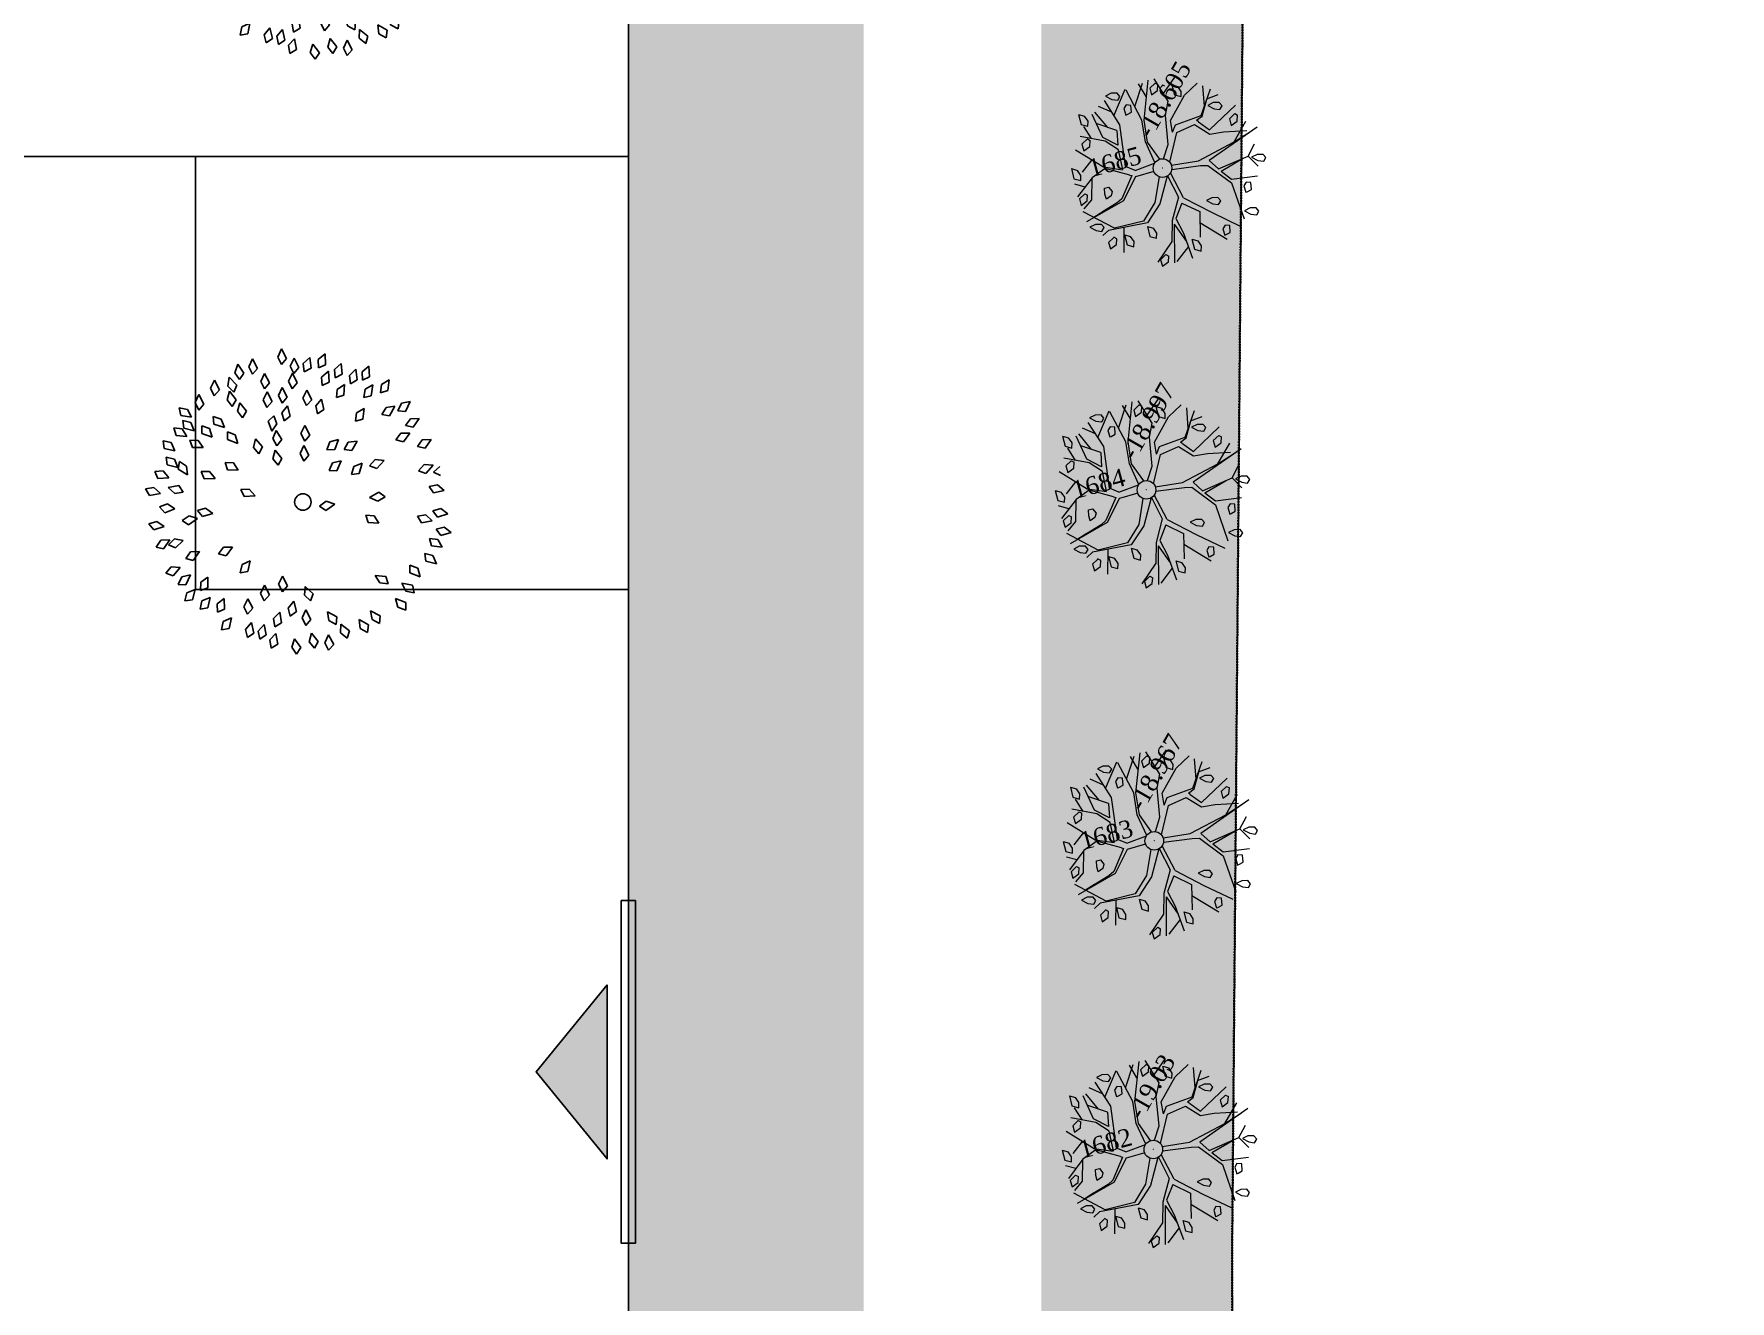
# Model space of a CAD drawing. Header units: millimetres. Extents: x -176651 to 388869, y -469666 to 486614.
# Drawn here: x 275627 to 299523, y 61135 to 78982 of the extents above; entities that cross this region are included whole.
import ezdxf
from ezdxf.enums import TextEntityAlignment as Align

# ---------------------------------------------------------------- set-up
doc = ezdxf.new("R2010")
doc.units = ezdxf.units.MM
doc.header["$PDMODE"] = 35
doc.header["$PDSIZE"] = 0.1
doc.linetypes.add('Site boundary$0$DASHDOT', pattern=[25.4, 12.7, -6.35, 0, -6.35])
doc.layers.add('A- FURNITURE', color=252, linetype='Continuous', lineweight=0)
doc.layers.add('L-TREEEES', color=8, linetype='Continuous', lineweight=25)
for name, color, linetype in [('ad-Entrance Point', 4, 'Continuous'), ('ad-Parking', 8, 'Continuous'), ('ad-Plot Boundary', 8, 'Continuous'), ('ad-Road', 8, 'Continuous'), ('ad-Road Hatch', 8, 'Continuous'), ('ad-Text', 8, 'Continuous'), ('Points', 7, 'Continuous'), ('Points-ELV', 6, 'Continuous'), ('Points-NUM', 4, 'Continuous'), ('Points-TXT', 3, 'Continuous')]:
    doc.layers.add(name, color=color, linetype=linetype)
doc.layers.add('Site boundary$0$ad-Site Boundary', color=1, linetype='Site boundary$0$DASHDOT', lineweight=35, true_color=0xff0000)
doc.styles.add('MtX_Century_Gothic', font='GOTHIC.TTF')
doc.styles.add('ROMANS', font='times.ttf')

# ---------------------------------------------------------------- blocks, each defined once
blk = doc.blocks.new('Site boundary')
at = {"layer": 'Site boundary$0$ad-Site Boundary', "ltscale": 1.5}
blk.add_lwpolyline([(205453, 18161), (228276, 13342), (246130, 9481), (252990, 8151), (266913, 5191), (284265, 1493), (292305, 0), (292377, 8340), (292507, 24173), (292566, 37776), (292507, 61799), (292788, 94821), (292749, 109415), (293081, 117632)], dxfattribs=at)
blk = doc.blocks.new('A$C4fb60e89')
at = {"layer": 'ad-Road Hatch', "ltscale": 5, "transparency": 33554687}
h = blk.add_hatch(dxfattribs=at)
h.set_pattern_fill('AR-HBONE', color=256, scale=15)
h.set_pattern_definition([(45, (-193247.7, -428758.8), (0, 2155.2615), [4572, -1524]), (135, (-192170.1, -427681.1), (2e-13, 2155.2615), [4572, -1524])])
h.paths.add_polyline_path([(175594, -250241), (169178, -249341), (167473, -249057), (167473, -138694), (101313, -138694), (101313, -199954), (101308, -237995), (101040, -268291), (101008, -280968), (101066, -293684), (101243, -311127), (100910, -319344), (100949, -333937), (100669, -366960), (100727, -390983), (100669, -404586), (100538, -420418), (100467, -428759), (92426, -427265), (92163, -427209), (92163, -321454), (24803, -321454), (24803, -412961), (15653, -411029), (15654, -321452), (-19535, -321452), (-34427, -319477), (-65207, -315395), (-171770, -301268), (-185854, -298333), (-193248, -296832), (-193244, -292908), (-191914, -285219), (-191839, -284679), (-183397, -286393), (-169723, -289243), (-53141, -304698), (-18730, -309262), (15653, -309262), (15653, 703), (24803, 1115), (24803, -129544), (92163, -129544), (92163, 15133), (101313, 17713), (101313, -129544), (167473, -129544), (167473, 35552), (175738, 37855), (175849, 28595), (175836, 25947), (175777, 14040), (175855, 2316), (175660, -18036), (175731, -34039), (175718, -46839), (175673, -63402), (175816, -82072), (175542, -106356), (175490, -124641), (175575, -145019), (175731, -168892), (175797, -181269), (175797, -192667), (175744, -208200), (175829, -223277), (175888, -234871)])
h.paths.add_polyline_path([(24803, -309264), (92163, -309264), (92163, -138694), (24803, -138694)], flags=16)
at = {"layer": 'ad-Road', "ltscale": 5}
blk.add_lwpolyline([(101313, -199954), (101308, -237995), (101040, -268291), (101008, -280968), (101066, -293684), (101243, -311127), (100910, -319344), (100949, -333937), (100669, -366960), (100727, -390983), (100669, -404586), (100538, -420418), (100467, -428759), (92426, -427265), (92163, -427209), (92163, -321454), (24803, -321454), (24803, -412961), (15653, -411029)], dxfattribs=at)
at = {"layer": 'ad-Text', "linetype": 'Continuous', "insert": (96738, -366657), "char_height": 1250, "width": 56881.51, "attachment_point": 5, "rotation": 90, "style": 'MtX_Century_Gothic', "bg_fill": 3, "box_fill_scale": 1.5, "bg_fill_color": 257, "bg_fill_transparency": 0}
blk.add_mtext("\\pxqd;30' WIDE ROAD", dxfattribs=at)
blk = doc.blocks.new('zw$E7CA')
at = {"layer": 'ad-Plot Boundary'}
blk.add_lwpolyline([(0, 0), (33680, 0), (33680, 30050), (0, 30050)], close=True, dxfattribs=at)
blk = doc.blocks.new('zw$A88E')
at = {"layer": 'ad-Plot Boundary', "ltscale": 5}
for p in [(-117254, -389359), (-117254, -419409)]:
    blk.add_blockref('zw$E7CA', p, dxfattribs=at)
blk = doc.blocks.new('zw$944D')
at = {"layer": 'ad-Parking', "ltscale": 5}
blk.add_lwpolyline([(0, 0), (6100, 0), (6100, 6100), (0, 6100)], close=True, dxfattribs=at)
blk = doc.blocks.new('zw$2786')
at = {"layer": 'ad-Parking', "ltscale": 5}
blk.add_blockref('zw$944D', (97959, -276847), dxfattribs=at)
blk = doc.blocks.new('POINTS')
at = {"layer": 'Points'}
blk.add_line((0, 0), (0, 0), dxfattribs=at)
blk.add_point((0, 0), dxfattribs=at)
at = {"layer": 'Points-ELV', "style": 'ROMANS'}
blk.add_attdef('ELEV', text='', height=1, rotation=45, dxfattribs=at).set_placement((0, 0), align=Align.BOTTOM_LEFT)
at = {"layer": 'Points-NUM', "style": 'ROMANS'}
blk.add_attdef('PTNUM', text='', height=1, dxfattribs=at).set_placement((0, 0), align=Align.BOTTOM_RIGHT)
at = {"layer": 'Points-TXT', "style": 'ROMANS'}
blk.add_attdef('DESC', text='', height=1, dxfattribs=at).set_placement((0, 0), align=Align.BOTTOM_RIGHT)
blk = doc.blocks.new('ERFWEF')
at = {"color": 219, "linetype": 'Continuous', "true_color": 0x642165}
for p, q in [((260795.22, 1945739.7), (260795.218, 1945739.554)), ((260795.22, 1945739.7), (260795.296, 1945739.656)), ((260795.678, 1945739.608), (260795.52, 1945739.734)), ((260795.743, 1945739.406), (260795.621, 1945739.793)), ((260795.741, 1945739.867), (260795.655, 1945739.85)), ((260795.655, 1945739.85), (260795.728, 1945739.781)), ((260795.695, 1945739.551), (260795.948, 1945739.873)), ((260795.728, 1945739.781), (260795.805, 1945739.749)), ((260795.823, 1945739.846), (260795.741, 1945739.867)), ((260795.805, 1945739.749), (260795.848, 1945739.791)), ((260795.848, 1945739.791), (260795.823, 1945739.846)), ((260796.061, 1945739.39), (260795.955, 1945739.855)), ((260796.013, 1945739.602), (260796.202, 1945739.889)), ((260796.09, 1945739.382), (260796.294, 1945739.908)), ((260796.204, 1945739.695), (260796.149, 1945739.895)), ((260796.378, 1945739.844), (260796.284, 1945739.793)), ((260796.284, 1945739.793), (260796.286, 1945739.698)), ((260796.286, 1945739.698), (260796.383, 1945739.735)), ((260796.378, 1945739.844), (260796.41, 1945739.814)), ((260796.487, 1945739.548), (260796.379, 1945739.903)), ((260796.383, 1945739.735), (260796.41, 1945739.814)), ((260796.45, 1945739.671), (260796.665, 1945739.854)), ((260796.597, 1945739.758), (260796.596, 1945739.612)), ((260796.597, 1945739.758), (260796.674, 1945739.714)), ((260796.701, 1945739.631), (260796.674, 1945739.714)), ((260795.218, 1945739.554), (260795.303, 1945739.505)), ((260795.307, 1945739.324), (260795.246, 1945739.519)), ((260795.324, 1945739.573), (260795.296, 1945739.656)), ((260795.303, 1945739.505), (260795.324, 1945739.573)), ((260795.465, 1945739.298), (260795.405, 1945739.649)), ((260795.679, 1945739.339), (260795.436, 1945739.503)), ((260795.567, 1945739.414), (260795.45, 1945739.67)), ((260795.901, 1945739.654), (260795.857, 1945739.612)), ((260795.857, 1945739.612), (260795.859, 1945739.517)), ((260795.859, 1945739.517), (260795.879, 1945739.519)), ((260795.879, 1945739.519), (260795.945, 1945739.534)), ((260795.963, 1945739.631), (260795.901, 1945739.654)), ((260795.945, 1945739.534), (260795.963, 1945739.631)), ((260796.398, 1945739.366), (260796.487, 1945739.548)), ((260796.447, 1945739.279), (260796.731, 1945739.57)), ((260796.596, 1945739.612), (260796.68, 1945739.563)), ((260796.68, 1945739.563), (260796.701, 1945739.631)), ((260796.731, 1945739.57), (260796.95, 1945739.689)), ((260796.884, 1945739.235), (260797.107, 1945739.562)), ((260796.96, 1945739.347), (260797.014, 1945739.629)), ((260795.361, 1945738.89), (260795.044, 1945739.227)), ((260795.249, 1945739.334), (260795.155, 1945739.283)), ((260795.155, 1945739.283), (260795.157, 1945739.188)), ((260795.157, 1945739.188), (260795.254, 1945739.225)), ((260795.482, 1945739.241), (260795.158, 1945739.395)), ((260795.249, 1945739.334), (260795.281, 1945739.303)), ((260795.254, 1945739.225), (260795.281, 1945739.303)), ((260795.638, 1945739.139), (260795.465, 1945739.298)), ((260795.632, 1945739.072), (260795.482, 1945739.241)), ((260795.679, 1945739.339), (260795.638, 1945739.139)), ((260795.667, 1945738.818), (260795.743, 1945739.406)), ((260796.028, 1945739.079), (260796.061, 1945739.39)), ((260796.057, 1945739.07), (260796.09, 1945739.382)), ((260796.328, 1945738.961), (260796.398, 1945739.366)), ((260796.432, 1945739.111), (260796.447, 1945739.279)), ((260796.5, 1945739.201), (260796.884, 1945739.235)), ((260796.803, 1945739.185), (260796.895, 1945739.22)), ((260796.895, 1945739.22), (260797.022, 1945739.435)), ((260796.945, 1945739.007), (260797.386, 1945739.246)), ((260797.094, 1945739.363), (260797.008, 1945739.345)), ((260797.008, 1945739.345), (260797.082, 1945739.276)), ((260797.019, 1945739.438), (260797.193, 1945739.454)), ((260797.082, 1945739.276), (260797.158, 1945739.245)), ((260797.177, 1945739.341), (260797.094, 1945739.363)), ((260797.158, 1945739.245), (260797.202, 1945739.287)), ((260797.202, 1945739.287), (260797.177, 1945739.341)), ((260794.921, 1945738.99), (260794.919, 1945738.843)), ((260794.921, 1945738.99), (260794.997, 1945738.945)), ((260795.226, 1945739.033), (260795.055, 1945738.904)), ((260795.616, 1945738.789), (260795.632, 1945739.072)), ((260796.08, 1945738.763), (260796.028, 1945739.079)), ((260796.159, 1945738.792), (260796.057, 1945739.07)), ((260796.283, 1945738.715), (260796.487, 1945739.091)), ((260796.432, 1945739.111), (260796.5, 1945739.201)), ((260796.487, 1945739.091), (260796.759, 1945739.133)), ((260796.759, 1945739.133), (260796.93, 1945738.949)), ((260796.822, 1945739.159), (260796.803, 1945739.185)), ((260796.824, 1945739.158), (260796.945, 1945739.007)), ((260797.232, 1945738.752), (260797.469, 1945738.989)), ((260797.347, 1945739.134), (260797.253, 1945739.083)), ((260797.253, 1945739.083), (260797.255, 1945738.988)), ((260797.255, 1945738.988), (260797.352, 1945739.025)), ((260797.347, 1945739.134), (260797.379, 1945739.103)), ((260797.352, 1945739.025), (260797.379, 1945739.103)), ((260795.171, 1945738.79), (260794.902, 1945738.583)), ((260795.04, 1945738.69), (260794.909, 1945738.766)), ((260794.919, 1945738.843), (260795.004, 1945738.794)), ((260795.025, 1945738.862), (260794.997, 1945738.945)), ((260795.004, 1945738.794), (260795.025, 1945738.862)), ((260795.165, 1945738.788), (260795.08, 1945738.491)), ((260795.381, 1945738.867), (260795.171, 1945738.79)), ((260795.611, 1945738.78), (260795.361, 1945738.89)), ((260795.691, 1945738.687), (260795.381, 1945738.867)), ((260795.78, 1945738.729), (260795.667, 1945738.818)), ((260795.78, 1945738.729), (260796.074, 1945738.757)), ((260796.212, 1945738.783), (260796.328, 1945738.961)), ((260796.68, 1945738.628), (260797.232, 1945738.752)), ((260797.6, 1945738.867), (260796.824, 1945738.591)), ((260796.93, 1945738.949), (260797.126, 1945738.929)), ((260797.126, 1945738.929), (260797.447, 1945738.863)), ((260797.232, 1945738.752), (260797.495, 1945738.834)), ((260795.012, 1945738.6), (260794.919, 1945738.549)), ((260794.919, 1945738.549), (260794.92, 1945738.454)), ((260795.012, 1945738.6), (260795.044, 1945738.57)), ((260795.018, 1945738.492), (260795.044, 1945738.57)), ((260795.284, 1945738.521), (260795.302, 1945738.604)), ((260795.285, 1945738.447), (260795.284, 1945738.521)), ((260795.302, 1945738.604), (260795.36, 1945738.602)), ((260795.36, 1945738.602), (260795.392, 1945738.531)), ((260795.392, 1945738.531), (260795.361, 1945738.476)), ((260795.717, 1945738.672), (260795.498, 1945738.394)), ((260795.763, 1945738.646), (260795.509, 1945738.36)), ((260795.691, 1945738.688), (260795.717, 1945738.672)), ((260795.763, 1945738.645), (260795.764, 1945738.644)), ((260796.033, 1945738.646), (260795.764, 1945738.644)), ((260796.084, 1945738.557), (260795.931, 1945738.22)), ((260796.197, 1945738.535), (260795.993, 1945738.184)), ((260796.203, 1945738.537), (260796.272, 1945738.209)), ((260796.336, 1945738.18), (260796.252, 1945738.566)), ((260796.282, 1945738.608), (260796.687, 1945738.554)), ((260796.294, 1945738.669), (260796.68, 1945738.628)), ((260796.687, 1945738.554), (260796.789, 1945738.53)), ((260796.789, 1945738.53), (260797.047, 1945738.204)), ((260796.824, 1945738.591), (260796.92, 1945738.442)), ((260796.92, 1945738.442), (260797.371, 1945738.507)), ((260797.371, 1945738.507), (260797.505, 1945738.652)), ((260797.371, 1945738.507), (260797.469, 1945738.334)), ((260794.92, 1945738.454), (260795.018, 1945738.492)), ((260795.286, 1945738.021), (260794.921, 1945738.361)), ((260795.509, 1945738.36), (260794.929, 1945738.21)), ((260795.08, 1945738.491), (260794.942, 1945738.396)), ((260795.19, 1945738.286), (260795.048, 1945738.245)), ((260795.418, 1945738.354), (260795.185, 1945738.286)), ((260795.361, 1945738.476), (260795.285, 1945738.447)), ((260795.498, 1945738.394), (260795.418, 1945738.354)), ((260796.947, 1945738.403), (260797.284, 1945738.495)), ((260796.947, 1945738.403), (260797.06, 1945738.255)), ((260797.5, 1945738.497), (260797.414, 1945738.48)), ((260797.414, 1945738.48), (260797.488, 1945738.411)), ((260797.488, 1945738.411), (260797.564, 1945738.379)), ((260797.582, 1945738.476), (260797.5, 1945738.497)), ((260797.564, 1945738.379), (260797.607, 1945738.421)), ((260797.607, 1945738.421), (260797.582, 1945738.476)), ((260795.042, 1945738.142), (260794.956, 1945738.125)), ((260794.956, 1945738.125), (260795.03, 1945738.056)), ((260795.03, 1945738.056), (260795.106, 1945738.025)), ((260795.124, 1945738.121), (260795.042, 1945738.142)), ((260795.106, 1945738.025), (260795.149, 1945738.067)), ((260795.149, 1945738.067), (260795.124, 1945738.121)), ((260795.709, 1945738.009), (260795.286, 1945738.021)), ((260795.931, 1945738.22), (260795.709, 1945738.009)), ((260795.993, 1945738.184), (260795.754, 1945737.971)), ((260796.272, 1945738.209), (260796.099, 1945737.911)), ((260796.298, 1945738.112), (260796.157, 1945737.925)), ((260796.298, 1945738.112), (260796.508, 1945737.932)), ((260796.336, 1945738.18), (260796.672, 1945737.872)), ((260796.726, 1945738.076), (260796.64, 1945738.059)), ((260796.64, 1945738.059), (260796.713, 1945737.989)), ((260796.808, 1945738.055), (260796.726, 1945738.076)), ((260796.833, 1945738), (260796.808, 1945738.055)), ((260797.047, 1945738.204), (260797.083, 1945737.668)), ((260797.06, 1945738.255), (260797.428, 1945738.205)), ((260797.248, 1945738.161), (260797.205, 1945738.119)), ((260797.205, 1945738.119), (260797.207, 1945738.024)), ((260797.207, 1945738.024), (260797.227, 1945738.026)), ((260797.227, 1945738.026), (260797.292, 1945738.042)), ((260797.311, 1945738.138), (260797.248, 1945738.161)), ((260797.292, 1945738.042), (260797.311, 1945738.138)), ((260795.199, 1945738.013), (260795.103, 1945737.963)), ((260795.239, 1945737.894), (260795.155, 1945737.849)), ((260795.155, 1945737.849), (260795.157, 1945737.754)), ((260795.157, 1945737.754), (260795.254, 1945737.791)), ((260795.754, 1945737.971), (260795.199, 1945738.013)), ((260795.281, 1945737.87), (260795.244, 1945737.904)), ((260795.254, 1945737.791), (260795.281, 1945737.87)), ((260795.418, 1945737.991), (260795.324, 1945737.659)), ((260795.401, 1945737.894), (260795.399, 1945737.747)), ((260795.401, 1945737.894), (260795.477, 1945737.849)), ((260795.505, 1945737.766), (260795.477, 1945737.849)), ((260795.741, 1945737.924), (260795.739, 1945737.778)), ((260795.741, 1945737.924), (260795.817, 1945737.88)), ((260795.844, 1945737.797), (260795.817, 1945737.88)), ((260795.824, 1945737.729), (260795.844, 1945737.797)), ((260796.116, 1945737.855), (260795.975, 1945737.328)), ((260796.099, 1945737.911), (260796.019, 1945737.63)), ((260796.116, 1945737.855), (260796.217, 1945737.574)), ((260796.157, 1945737.925), (260796.206, 1945737.697)), ((260796.508, 1945737.932), (260796.422, 1945737.584)), ((260796.471, 1945737.782), (260796.779, 1945737.458)), ((260796.672, 1945737.872), (260797.014, 1945737.579)), ((260796.713, 1945737.989), (260796.79, 1945737.958)), ((260796.79, 1945737.958), (260796.833, 1945738)), ((260797.207, 1945737.796), (260797.121, 1945737.779)), ((260797.289, 1945737.775), (260797.207, 1945737.796)), ((260795.399, 1945737.747), (260795.484, 1945737.698)), ((260795.484, 1945737.698), (260795.505, 1945737.766)), ((260795.739, 1945737.778), (260795.824, 1945737.729)), ((260796.019, 1945737.63), (260795.752, 1945737.399)), ((260796.206, 1945737.697), (260796.239, 1945737.326)), ((260796.301, 1945737.586), (260796.299, 1945737.439)), ((260796.301, 1945737.586), (260796.377, 1945737.541)), ((260796.803, 1945737.656), (260796.76, 1945737.614)), ((260796.76, 1945737.614), (260796.762, 1945737.519)), ((260796.866, 1945737.633), (260796.803, 1945737.656)), ((260796.847, 1945737.536), (260796.866, 1945737.633)), ((260797.121, 1945737.779), (260797.194, 1945737.71)), ((260797.194, 1945737.71), (260797.271, 1945737.679)), ((260797.271, 1945737.679), (260797.314, 1945737.721)), ((260797.314, 1945737.721), (260797.289, 1945737.775)), ((260795.891, 1945737.474), (260795.797, 1945737.422)), ((260795.797, 1945737.422), (260795.799, 1945737.328)), ((260795.799, 1945737.328), (260795.896, 1945737.365)), ((260795.891, 1945737.474), (260795.923, 1945737.443)), ((260795.896, 1945737.365), (260795.923, 1945737.443)), ((260796.224, 1945737.499), (260796.015, 1945737.339)), ((260796.299, 1945737.439), (260796.384, 1945737.39)), ((260796.405, 1945737.458), (260796.377, 1945737.541)), ((260796.384, 1945737.39), (260796.405, 1945737.458)), ((260796.762, 1945737.519), (260796.782, 1945737.521)), ((260796.782, 1945737.521), (260796.847, 1945737.536))]:
    blk.add_line(p, q, dxfattribs=at)
blk.add_circle((260796.163, 1945738.661), 0.131, dxfattribs=at)
blk = doc.blocks.new('qerfefr')
at = {"layer": 'L-TREEEES', "color": 104, "ltscale": 1.622888}
for p, q in [((260795.962, 1945721.719, 129.914), (260796.032, 1945721.823, 129.914)), ((260796.032, 1945721.823, 129.914), (260796.083, 1945721.68, 129.914)), ((260796.173, 1945721.748, 129.914), (260796.255, 1945721.842, 129.914)), ((260796.255, 1945721.842, 129.914), (260796.288, 1945721.694, 129.914)), ((260795.87, 1945721.677, 129.914), (260795.944, 1945721.544, 129.914)), ((260795.944, 1945721.544, 129.914), (260795.875, 1945721.46, 129.914)), ((260796, 1945721.608, 129.914), (260795.962, 1945721.719, 129.914)), ((260796.083, 1945721.68, 129.914), (260796, 1945721.608, 129.914)), ((260796.197, 1945721.633, 129.914), (260796.173, 1945721.748, 129.914)), ((260796.288, 1945721.694, 129.914), (260796.197, 1945721.633, 129.914)), ((260796.283, 1945721.505, 129.914), (260796.365, 1945721.6, 129.914)), ((260796.365, 1945721.6, 129.914), (260796.398, 1945721.451, 129.914)), ((260795.855, 1945721.186, 129.914), (260795.92, 1945721.293, 129.914)), ((260795.92, 1945721.293, 129.914), (260795.978, 1945721.152, 129.914)), ((260796.247, 1945721.244, 129.914), (260796.329, 1945721.339, 129.914)), ((260796.307, 1945721.39, 129.914), (260796.283, 1945721.505, 129.914)), ((260796.398, 1945721.451, 129.914), (260796.307, 1945721.39, 129.914)), ((260796.329, 1945721.339, 129.914), (260796.362, 1945721.19, 129.914)), ((260795.898, 1945721.076, 129.914), (260795.855, 1945721.186, 129.914)), ((260795.978, 1945721.152, 129.914), (260795.898, 1945721.076, 129.914)), ((260796.271, 1945721.129, 129.914), (260796.247, 1945721.244, 129.914)), ((260796.362, 1945721.19, 129.914), (260796.271, 1945721.129, 129.914)), ((260796.237, 1945720.939, 129.914), (260796.335, 1945720.988, 129.914)), ((260796.25, 1945720.787, 129.914), (260796.237, 1945720.939, 129.914)), ((260796.344, 1945720.87, 129.914), (260796.25, 1945720.787, 129.914)), ((260796.335, 1945720.988, 129.914), (260796.344, 1945720.87, 129.914)), ((260795.94, 1945720.635, 129.914), (260796, 1945720.745, 129.914)), ((260795.989, 1945720.528, 129.914), (260795.94, 1945720.635, 129.914)), ((260796.065, 1945720.607, 129.914), (260795.989, 1945720.528, 129.914)), ((260796, 1945720.745, 129.914), (260796.065, 1945720.607, 129.914)), ((260796.234, 1945720.683, 129.914), (260796.31, 1945720.782, 129.914)), ((260796.265, 1945720.569, 129.914), (260796.234, 1945720.683, 129.914)), ((260796.352, 1945720.636, 129.914), (260796.265, 1945720.569, 129.914)), ((260796.31, 1945720.782, 129.914), (260796.352, 1945720.636, 129.914)), ((260795.614, 1945720.107, 129.914), (260795.729, 1945720.082, 129.914)), ((260795.633, 1945720, 129.914), (260795.614, 1945720.107, 129.914)), ((260795.782, 1945719.969, 129.914), (260795.633, 1945720, 129.914)), ((260795.729, 1945720.082, 129.914), (260795.782, 1945719.969, 129.914)), ((260794.373, 1945719.188, 129.914), (260794.284, 1945719.25, 129.914)), ((260794.41, 1945719.051, 129.914), (260794.486, 1945719.142, 129.914)), ((260794.486, 1945719.142, 129.914), (260794.611, 1945719.135, 129.914)), ((260794.514, 1945719.018, 129.914), (260794.41, 1945719.051, 129.914)), ((260794.439, 1945718.805, 129.914), (260794.499, 1945718.906, 129.914)), ((260794.499, 1945718.906, 129.914), (260794.623, 1945718.92, 129.914)), ((260794.611, 1945719.135, 129.914), (260794.514, 1945719.018, 129.914)), ((260794.623, 1945718.92, 129.914), (260794.547, 1945718.788, 129.914)), ((260794.69, 1945718.884, 129.914), (260794.725, 1945718.996, 129.914)), ((260794.547, 1945718.788, 129.914), (260794.439, 1945718.805, 129.914)), ((260794.616, 1945718.635, 129.914), (260794.672, 1945718.738, 129.914)), ((260794.672, 1945718.738, 129.914), (260794.796, 1945718.757, 129.914)), ((260794.799, 1945718.893, 129.914), (260794.69, 1945718.884, 129.914)), ((260794.796, 1945718.757, 129.914), (260794.725, 1945718.622, 129.914)), ((260794.725, 1945718.622, 129.914), (260794.616, 1945718.635, 129.914))]:
    blk.add_line(p, q, dxfattribs=at)
at = {"layer": 'L-TREEEES', "color": 96, "ltscale": 1.622888}
for p, q in [((260796.604, 1945721.774, 129.914), (260796.686, 1945721.869, 129.914)), ((260796.628, 1945721.659, 129.914), (260796.604, 1945721.774, 129.914)), ((260796.686, 1945721.869, 129.914), (260796.719, 1945721.72, 129.914)), ((260796.719, 1945721.72, 129.914), (260796.628, 1945721.659, 129.914)), ((260796.738, 1945721.606, 129.914), (260796.821, 1945721.7, 129.914)), ((260796.762, 1945721.49, 129.914), (260796.738, 1945721.606, 129.914)), ((260796.853, 1945721.551, 129.914), (260796.762, 1945721.49, 129.914)), ((260796.821, 1945721.7, 129.914), (260796.853, 1945721.551, 129.914)), ((260796.908, 1945721.475, 129.914), (260796.926, 1945721.591, 129.914)), ((260796.926, 1945721.591, 129.914), (260797.037, 1945721.65, 129.914)), ((260797.037, 1945721.65, 129.914), (260797.015, 1945721.5, 129.914)), ((260797.117, 1945721.477, 129.914), (260797.145, 1945721.591, 129.914)), ((260797.145, 1945721.591, 129.914), (260797.26, 1945721.641, 129.914)), ((260797.26, 1945721.641, 129.914), (260797.226, 1945721.493, 129.914)), ((260796.47, 1945721.247, 129.914), (260796.551, 1945721.342, 129.914)), ((260796.551, 1945721.342, 129.914), (260796.585, 1945721.193, 129.914)), ((260796.66, 1945721.405, 129.914), (260796.743, 1945721.499, 129.914)), ((260796.683, 1945721.29, 129.914), (260796.66, 1945721.405, 129.914)), ((260796.774, 1945721.35, 129.914), (260796.683, 1945721.29, 129.914)), ((260796.743, 1945721.499, 129.914), (260796.774, 1945721.35, 129.914)), ((260797.015, 1945721.5, 129.914), (260796.908, 1945721.475, 129.914)), ((260797.102, 1945721.225, 129.914), (260797.127, 1945721.34, 129.914)), ((260797.226, 1945721.493, 129.914), (260797.117, 1945721.477, 129.914)), ((260797.127, 1945721.34, 129.914), (260797.24, 1945721.393, 129.914)), ((260797.24, 1945721.393, 129.914), (260797.21, 1945721.243, 129.914)), ((260797.31, 1945721.279, 129.914), (260797.33, 1945721.395, 129.914)), ((260797.417, 1945721.302, 129.914), (260797.31, 1945721.279, 129.914)), ((260797.33, 1945721.395, 129.914), (260797.442, 1945721.452, 129.914)), ((260797.442, 1945721.452, 129.914), (260797.417, 1945721.302, 129.914)), ((260797.509, 1945721.259, 129.914), (260797.619, 1945721.32, 129.914)), ((260796.454, 1945720.999, 129.914), (260796.554, 1945721.074, 129.914)), ((260796.495, 1945721.132, 129.914), (260796.47, 1945721.247, 129.914)), ((260796.585, 1945721.193, 129.914), (260796.495, 1945721.132, 129.914)), ((260796.554, 1945721.074, 129.914), (260796.555, 1945720.922, 129.914)), ((260796.792, 1945721.122, 129.914), (260796.875, 1945721.216, 129.914)), ((260796.817, 1945721.007, 129.914), (260796.792, 1945721.122, 129.914)), ((260796.908, 1945721.068, 129.914), (260796.817, 1945721.007, 129.914)), ((260796.875, 1945721.216, 129.914), (260796.908, 1945721.068, 129.914)), ((260797.21, 1945721.243, 129.914), (260797.102, 1945721.225, 129.914)), ((260797.254, 1945721.004, 129.914), (260797.292, 1945721.115, 129.914)), ((260797.292, 1945721.115, 129.914), (260797.411, 1945721.154, 129.914)), ((260797.411, 1945721.154, 129.914), (260797.363, 1945721.01, 129.914)), ((260797.493, 1945721.142, 129.914), (260797.509, 1945721.259, 129.914)), ((260797.599, 1945721.168, 129.914), (260797.493, 1945721.142, 129.914)), ((260796.453, 1945720.881, 129.914), (260796.454, 1945720.999, 129.914)), ((260796.555, 1945720.922, 129.914), (260796.453, 1945720.881, 129.914)), ((260796.934, 1945720.853, 129.914), (260796.939, 1945720.97, 129.914)), ((260797.037, 1945720.889, 129.914), (260796.934, 1945720.853, 129.914)), ((260796.939, 1945720.97, 129.914), (260797.042, 1945721.041, 129.914)), ((260797.042, 1945721.041, 129.914), (260797.037, 1945720.889, 129.914)), ((260797.363, 1945721.01, 129.914), (260797.254, 1945721.004, 129.914)), ((260796.636, 1945720.647, 129.914), (260796.718, 1945720.741, 129.914)), ((260796.66, 1945720.531, 129.914), (260796.636, 1945720.647, 129.914)), ((260796.751, 1945720.592, 129.914), (260796.66, 1945720.531, 129.914)), ((260796.718, 1945720.741, 129.914), (260796.751, 1945720.592, 129.914)), ((260797.422, 1945720.616, 129.914), (260797.468, 1945720.725, 129.914)), ((260797.531, 1945720.614, 129.914), (260797.422, 1945720.616, 129.914)), ((260797.468, 1945720.725, 129.914), (260797.59, 1945720.755, 129.914)), ((260796.162, 1945720.41, 129.914), (260796.223, 1945720.519, 129.914)), ((260796.209, 1945720.302, 129.914), (260796.162, 1945720.41, 129.914)), ((260796.286, 1945720.38, 129.914), (260796.209, 1945720.302, 129.914)), ((260796.223, 1945720.519, 129.914), (260796.286, 1945720.38, 129.914)), ((260796.551, 1945720.379, 129.914), (260796.633, 1945720.473, 129.914)), ((260796.576, 1945720.263, 129.914), (260796.551, 1945720.379, 129.914)), ((260796.633, 1945720.473, 129.914), (260796.666, 1945720.324, 129.914)), ((260796.93, 1945720.332, 129.914), (260796.999, 1945720.428, 129.914)), ((260796.999, 1945720.428, 129.914), (260797.124, 1945720.431, 129.914)), ((260797.124, 1945720.431, 129.914), (260797.036, 1945720.306, 129.914)), ((260797.164, 1945720.272, 129.914), (260797.247, 1945720.355, 129.914)), ((260797.247, 1945720.355, 129.914), (260797.371, 1945720.338, 129.914)), ((260797.371, 1945720.338, 129.914), (260797.265, 1945720.229, 129.914)), ((260796.666, 1945720.324, 129.914), (260796.576, 1945720.263, 129.914)), ((260796.883, 1945720.041, 129.914), (260796.957, 1945720.133, 129.914)), ((260797.036, 1945720.306, 129.914), (260796.93, 1945720.332, 129.914)), ((260796.957, 1945720.133, 129.914), (260797.082, 1945720.129, 129.914)), ((260797.082, 1945720.129, 129.914), (260796.988, 1945720.009, 129.914)), ((260797.265, 1945720.229, 129.914), (260797.164, 1945720.272, 129.914)), ((260796.988, 1945720.009, 129.914), (260796.883, 1945720.041, 129.914)), ((260797.174, 1945719.905, 129.914), (260797.233, 1945720.007, 129.914)), ((260797.233, 1945720.007, 129.914), (260797.358, 1945720.021, 129.914)), ((260797.358, 1945720.021, 129.914), (260797.282, 1945719.889, 129.914)), ((260796.619, 1945719.595, 129.914), (260796.731, 1945719.633, 129.914)), ((260796.731, 1945719.633, 129.914), (260796.834, 1945719.562, 129.914)), ((260796.69, 1945719.512, 129.914), (260796.619, 1945719.595, 129.914)), ((260796.834, 1945719.562, 129.914), (260796.69, 1945719.512, 129.914)), ((260797.334, 1945719.526, 129.914), (260797.481, 1945719.564, 129.914)), ((260797.431, 1945719.447, 129.914), (260797.334, 1945719.526, 129.914)), ((260797.545, 1945719.475, 129.914), (260797.431, 1945719.447, 129.914)), ((260797.481, 1945719.564, 129.914), (260797.545, 1945719.475, 129.914)), ((260797.22, 1945719.189, 129.914), (260797.215, 1945719.298, 129.914)), ((260797.215, 1945719.298, 129.914), (260797.326, 1945719.259, 129.914)), ((260797.365, 1945719.14, 129.914), (260797.22, 1945719.189, 129.914)), ((260797.326, 1945719.259, 129.914), (260797.365, 1945719.14, 129.914)), ((260794.725, 1945718.996, 129.914), (260794.842, 1945719.039, 129.914)), ((260794.842, 1945719.039, 129.914), (260794.799, 1945718.893, 129.914)), ((260795.297, 1945718.98, 129.914), (260795.352, 1945719.084, 129.914)), ((260795.406, 1945718.969, 129.914), (260795.297, 1945718.98, 129.914)), ((260795.352, 1945719.084, 129.914), (260795.476, 1945719.104, 129.914)), ((260795.476, 1945719.104, 129.914), (260795.406, 1945718.969, 129.914)), ((260794.869, 1945718.642, 129.914), (260794.984, 1945718.691, 129.914)), ((260794.984, 1945718.691, 129.914), (260794.949, 1945718.543, 129.914)), ((260795.497, 1945718.625, 129.914), (260795.579, 1945718.72, 129.914)), ((260795.579, 1945718.72, 129.914), (260795.612, 1945718.571, 129.914)), ((260795.776, 1945718.681, 129.914), (260795.858, 1945718.776, 129.914)), ((260795.8, 1945718.566, 129.914), (260795.776, 1945718.681, 129.914)), ((260795.858, 1945718.776, 129.914), (260795.891, 1945718.627, 129.914)), ((260794.841, 1945718.528, 129.914), (260794.869, 1945718.642, 129.914)), ((260794.949, 1945718.543, 129.914), (260794.841, 1945718.528, 129.914)), ((260795.22, 1945718.505, 129.914), (260795.303, 1945718.6, 129.914)), ((260795.245, 1945718.39, 129.914), (260795.22, 1945718.505, 129.914)), ((260795.336, 1945718.451, 129.914), (260795.245, 1945718.39, 129.914)), ((260795.303, 1945718.6, 129.914), (260795.336, 1945718.451, 129.914)), ((260795.521, 1945718.51, 129.914), (260795.497, 1945718.625, 129.914)), ((260795.612, 1945718.571, 129.914), (260795.521, 1945718.51, 129.914)), ((260795.891, 1945718.627, 129.914), (260795.8, 1945718.566, 129.914)), ((260796.087, 1945718.436, 129.914), (260796.13, 1945718.553, 129.914)), ((260796.15, 1945718.337, 129.914), (260796.087, 1945718.436, 129.914)), ((260796.13, 1945718.553, 129.914), (260796.213, 1945718.425, 129.914)), ((260796.213, 1945718.425, 129.914), (260796.15, 1945718.337, 129.914)), ((260794.832, 1945718.275, 129.914), (260794.886, 1945718.379, 129.914)), ((260794.94, 1945718.264, 129.914), (260794.832, 1945718.275, 129.914)), ((260794.886, 1945718.379, 129.914), (260795.01, 1945718.399, 129.914)), ((260795.01, 1945718.399, 129.914), (260794.94, 1945718.264, 129.914)), ((260795.156, 1945718.072, 129.914), (260795.161, 1945718.19, 129.914)), ((260795.161, 1945718.19, 129.914), (260795.264, 1945718.261, 129.914)), ((260795.264, 1945718.261, 129.914), (260795.259, 1945718.109, 129.914)), ((260795.326, 1945718.122, 129.914), (260795.43, 1945718.191, 129.914)), ((260795.43, 1945718.191, 129.914), (260795.422, 1945718.039, 129.914)), ((260795.567, 1945718.117, 129.914), (260795.581, 1945718.234, 129.914)), ((260795.581, 1945718.234, 129.914), (260795.689, 1945718.297, 129.914)), ((260795.689, 1945718.297, 129.914), (260795.672, 1945718.145, 129.914)), ((260795.816, 1945718.205, 129.914), (260795.818, 1945718.323, 129.914)), ((260795.918, 1945718.245, 129.914), (260795.816, 1945718.205, 129.914)), ((260795.818, 1945718.323, 129.914), (260795.919, 1945718.398, 129.914)), ((260795.919, 1945718.398, 129.914), (260795.918, 1945718.245, 129.914)), ((260795.971, 1945718.137, 129.914), (260796.053, 1945718.232, 129.914)), ((260796.053, 1945718.232, 129.914), (260796.086, 1945718.083, 129.914)), ((260795.259, 1945718.109, 129.914), (260795.156, 1945718.072, 129.914)), ((260795.318, 1945718.005, 129.914), (260795.326, 1945718.122, 129.914)), ((260795.422, 1945718.039, 129.914), (260795.318, 1945718.005, 129.914)), ((260795.452, 1945717.957, 129.914), (260795.558, 1945718.023, 129.914)), ((260795.558, 1945718.023, 129.914), (260795.546, 1945717.871, 129.914)), ((260795.672, 1945718.145, 129.914), (260795.567, 1945718.117, 129.914)), ((260795.995, 1945718.022, 129.914), (260795.971, 1945718.137, 129.914)), ((260796.086, 1945718.083, 129.914), (260795.995, 1945718.022, 129.914))]:
    blk.add_line(p, q, dxfattribs=at)
at = {"layer": 'L-TREEEES', "color": 70, "ltscale": 1.622888}
for p, q in [((260795.311, 1945721.46, 129.914), (260795.393, 1945721.554, 129.914)), ((260795.393, 1945721.554, 129.914), (260795.426, 1945721.405, 129.914)), ((260795.574, 1945721.597, 129.914), (260795.656, 1945721.692, 129.914)), ((260795.598, 1945721.482, 129.914), (260795.574, 1945721.597, 129.914)), ((260795.689, 1945721.543, 129.914), (260795.598, 1945721.482, 129.914)), ((260795.656, 1945721.692, 129.914), (260795.689, 1945721.543, 129.914)), ((260795.818, 1945721.563, 129.914), (260795.87, 1945721.677, 129.914)), ((260795.875, 1945721.46, 129.914), (260795.818, 1945721.563, 129.914)), ((260795.071, 1945721.337, 129.914), (260795.077, 1945721.446, 129.914)), ((260795.209, 1945721.273, 129.914), (260795.071, 1945721.337, 129.914)), ((260795.077, 1945721.446, 129.914), (260795.184, 1945721.395, 129.914)), ((260795.184, 1945721.395, 129.914), (260795.209, 1945721.273, 129.914)), ((260795.335, 1945721.344, 129.914), (260795.311, 1945721.46, 129.914)), ((260795.426, 1945721.405, 129.914), (260795.335, 1945721.344, 129.914)), ((260795.756, 1945721.379, 129.914), (260795.82, 1945721.487, 129.914)), ((260795.801, 1945721.27, 129.914), (260795.756, 1945721.379, 129.914)), ((260795.879, 1945721.347, 129.914), (260795.801, 1945721.27, 129.914)), ((260795.82, 1945721.487, 129.914), (260795.879, 1945721.347, 129.914)), ((260794.723, 1945720.952, 129.914), (260794.737, 1945721.06, 129.914)), ((260794.737, 1945721.06, 129.914), (260794.84, 1945721.003, 129.914)), ((260794.931, 1945721.195, 129.914), (260795.041, 1945721.151, 129.914)), ((260794.932, 1945721.085, 129.914), (260794.931, 1945721.195, 129.914)), ((260795.074, 1945721.03, 129.914), (260794.932, 1945721.085, 129.914)), ((260795.041, 1945721.151, 129.914), (260795.074, 1945721.03, 129.914)), ((260795.065, 1945721.155, 129.914), (260795.08, 1945721.263, 129.914)), ((260795.197, 1945721.08, 129.914), (260795.065, 1945721.155, 129.914)), ((260795.08, 1945721.263, 129.914), (260795.182, 1945721.204, 129.914)), ((260795.182, 1945721.204, 129.914), (260795.197, 1945721.08, 129.914)), ((260795.291, 1945721.015, 129.914), (260795.317, 1945721.121, 129.914)), ((260795.317, 1945721.121, 129.914), (260795.413, 1945721.052, 129.914)), ((260795.488, 1945721.095, 129.914), (260795.507, 1945721.203, 129.914)), ((260795.618, 1945721.015, 129.914), (260795.488, 1945721.095, 129.914)), ((260795.507, 1945721.203, 129.914), (260795.607, 1945721.14, 129.914)), ((260795.607, 1945721.14, 129.914), (260795.618, 1945721.015, 129.914)), ((260794.704, 1945720.716, 129.914), (260794.719, 1945720.824, 129.914)), ((260794.719, 1945720.824, 129.914), (260794.822, 1945720.765, 129.914)), ((260794.857, 1945720.878, 129.914), (260794.723, 1945720.952, 129.914)), ((260794.84, 1945721.003, 129.914), (260794.857, 1945720.878, 129.914)), ((260795.101, 1945720.969, 129.914), (260795.214, 1945720.935, 129.914)), ((260795.111, 1945720.86, 129.914), (260795.101, 1945720.969, 129.914)), ((260795.257, 1945720.818, 129.914), (260795.111, 1945720.86, 129.914)), ((260795.214, 1945720.935, 129.914), (260795.257, 1945720.818, 129.914)), ((260795.415, 1945720.927, 129.914), (260795.291, 1945721.015, 129.914)), ((260795.413, 1945721.052, 129.914), (260795.415, 1945720.927, 129.914)), ((260795.616, 1945720.836, 129.914), (260795.643, 1945720.942, 129.914)), ((260795.74, 1945720.747, 129.914), (260795.616, 1945720.836, 129.914)), ((260795.643, 1945720.942, 129.914), (260795.738, 1945720.872, 129.914)), ((260795.738, 1945720.872, 129.914), (260795.74, 1945720.747, 129.914)), ((260794.508, 1945720.674, 129.914), (260794.623, 1945720.649, 129.914)), ((260794.527, 1945720.566, 129.914), (260794.508, 1945720.674, 129.914)), ((260794.623, 1945720.649, 129.914), (260794.676, 1945720.536, 129.914)), ((260794.837, 1945720.641, 129.914), (260794.704, 1945720.716, 129.914)), ((260794.822, 1945720.765, 129.914), (260794.837, 1945720.641, 129.914)), ((260794.836, 1945720.616, 129.914), (260794.882, 1945720.715, 129.914)), ((260794.94, 1945720.506, 129.914), (260794.836, 1945720.616, 129.914)), ((260794.882, 1945720.715, 129.914), (260794.962, 1945720.629, 129.914)), ((260794.962, 1945720.629, 129.914), (260794.94, 1945720.506, 129.914)), ((260794.321, 1945720.471, 129.914), (260794.439, 1945720.458, 129.914)), ((260794.351, 1945720.366, 129.914), (260794.321, 1945720.471, 129.914)), ((260794.503, 1945720.351, 129.914), (260794.351, 1945720.366, 129.914)), ((260794.439, 1945720.458, 129.914), (260794.503, 1945720.351, 129.914)), ((260794.676, 1945720.536, 129.914), (260794.527, 1945720.566, 129.914)), ((260794.7, 1945720.297, 129.914), (260794.633, 1945720.403, 129.914)), ((260794.633, 1945720.403, 129.914), (260794.785, 1945720.392, 129.914)), ((260794.785, 1945720.392, 129.914), (260794.817, 1945720.287, 129.914)), ((260795.141, 1945720.498, 129.914), (260795.255, 1945720.469, 129.914)), ((260795.155, 1945720.39, 129.914), (260795.141, 1945720.498, 129.914)), ((260795.303, 1945720.353, 129.914), (260795.155, 1945720.39, 129.914)), ((260795.255, 1945720.469, 129.914), (260795.303, 1945720.353, 129.914)), ((260795.498, 1945720.537, 129.914), (260795.61, 1945720.5, 129.914)), ((260795.505, 1945720.428, 129.914), (260795.498, 1945720.537, 129.914)), ((260795.65, 1945720.382, 129.914), (260795.505, 1945720.428, 129.914)), ((260795.61, 1945720.5, 129.914), (260795.65, 1945720.382, 129.914)), ((260794.444, 1945720.172, 129.914), (260794.561, 1945720.184, 129.914)), ((260794.495, 1945720.075, 129.914), (260794.444, 1945720.172, 129.914)), ((260794.561, 1945720.184, 129.914), (260794.646, 1945720.092, 129.914)), ((260794.817, 1945720.287, 129.914), (260794.7, 1945720.297, 129.914)), ((260794.237, 1945719.982, 129.914), (260794.355, 1945719.986, 129.914)), ((260794.282, 1945719.882, 129.914), (260794.237, 1945719.982, 129.914)), ((260794.434, 1945719.888, 129.914), (260794.282, 1945719.882, 129.914)), ((260794.355, 1945719.986, 129.914), (260794.434, 1945719.888, 129.914)), ((260794.646, 1945720.092, 129.914), (260794.495, 1945720.075, 129.914)), ((260794.701, 1945719.906, 129.914), (260794.813, 1945719.944, 129.914)), ((260794.773, 1945719.823, 129.914), (260794.701, 1945719.906, 129.914)), ((260794.917, 1945719.873, 129.914), (260794.773, 1945719.823, 129.914)), ((260794.813, 1945719.944, 129.914), (260794.917, 1945719.873, 129.914)), ((260794.947, 1945719.983, 129.914), (260795.065, 1945719.986, 129.914)), ((260794.99, 1945719.883, 129.914), (260794.947, 1945719.983, 129.914)), ((260795.143, 1945719.888, 129.914), (260794.99, 1945719.883, 129.914)), ((260795.065, 1945719.986, 129.914), (260795.143, 1945719.888, 129.914)), ((260794.247, 1945719.639, 129.914), (260794.337, 1945719.715, 129.914)), ((260794.344, 1945719.588, 129.914), (260794.247, 1945719.639, 129.914)), ((260794.337, 1945719.715, 129.914), (260794.459, 1945719.687, 129.914)), ((260794.459, 1945719.687, 129.914), (260794.344, 1945719.588, 129.914)), ((260794.424, 1945719.626, 129.914), (260794.528, 1945719.682, 129.914)), ((260794.508, 1945719.556, 129.914), (260794.424, 1945719.626, 129.914)), ((260794.641, 1945719.63, 129.914), (260794.508, 1945719.556, 129.914)), ((260794.528, 1945719.682, 129.914), (260794.641, 1945719.63, 129.914)), ((260794.608, 1945719.374, 129.914), (260794.699, 1945719.448, 129.914)), ((260794.699, 1945719.448, 129.914), (260794.821, 1945719.418, 129.914)), ((260794.821, 1945719.418, 129.914), (260794.703, 1945719.321, 129.914)), ((260795.072, 1945719.315, 129.914), (260795.165, 1945719.388, 129.914)), ((260795.165, 1945719.388, 129.914), (260795.286, 1945719.355, 129.914)), ((260794.284, 1945719.25, 129.914), (260794.382, 1945719.315, 129.914)), ((260794.5, 1945719.273, 129.914), (260794.373, 1945719.188, 129.914)), ((260794.382, 1945719.315, 129.914), (260794.5, 1945719.273, 129.914)), ((260794.703, 1945719.321, 129.914), (260794.608, 1945719.374, 129.914)), ((260795.167, 1945719.26, 129.914), (260795.072, 1945719.315, 129.914)), ((260795.286, 1945719.355, 129.914), (260795.167, 1945719.26, 129.914))]:
    blk.add_line(p, q, dxfattribs=at)
at = {"layer": 'L-TREEEES', "color": 98, "ltscale": 1.622888}
for p, q in [((260797.619, 1945721.32, 129.914), (260797.599, 1945721.168, 129.914)), ((260797.695, 1945721.259, 129.914), (260797.808, 1945721.314, 129.914)), ((260797.808, 1945721.314, 129.914), (260797.78, 1945721.164, 129.914)), ((260797.672, 1945721.144, 129.914), (260797.695, 1945721.259, 129.914)), ((260797.78, 1945721.164, 129.914), (260797.672, 1945721.144, 129.914)), ((260797.624, 1945720.906, 129.914), (260797.673, 1945721.014, 129.914)), ((260797.733, 1945720.902, 129.914), (260797.624, 1945720.906, 129.914)), ((260797.673, 1945721.014, 129.914), (260797.795, 1945721.042, 129.914)), ((260797.795, 1945721.042, 129.914), (260797.733, 1945720.902, 129.914)), ((260797.869, 1945720.909, 129.914), (260797.912, 1945721.019, 129.914)), ((260797.978, 1945720.91, 129.914), (260797.869, 1945720.909, 129.914)), ((260797.912, 1945721.019, 129.914), (260798.033, 1945721.052, 129.914)), ((260798.033, 1945721.052, 129.914), (260797.978, 1945720.91, 129.914)), ((260797.59, 1945720.755, 129.914), (260797.531, 1945720.614, 129.914)), ((260797.807, 1945720.606, 129.914), (260797.89, 1945720.689, 129.914)), ((260797.907, 1945720.563, 129.914), (260797.807, 1945720.606, 129.914)), ((260797.89, 1945720.689, 129.914), (260798.014, 1945720.672, 129.914)), ((260798.014, 1945720.672, 129.914), (260797.907, 1945720.563, 129.914)), ((260798.036, 1945720.6, 129.914), (260798.115, 1945720.688, 129.914)), ((260798.139, 1945720.563, 129.914), (260798.036, 1945720.6, 129.914)), ((260798.115, 1945720.688, 129.914), (260798.239, 1945720.678, 129.914)), ((260798.239, 1945720.678, 129.914), (260798.139, 1945720.563, 129.914)), ((260798.088, 1945720.372, 129.914), (260798.179, 1945720.446, 129.914)), ((260798.184, 1945720.319, 129.914), (260798.088, 1945720.372, 129.914)), ((260798.179, 1945720.446, 129.914), (260798.301, 1945720.417, 129.914)), ((260798.301, 1945720.417, 129.914), (260798.184, 1945720.319, 129.914)), ((260797.904, 1945720.21, 129.914), (260797.997, 1945720.283, 129.914)), ((260798, 1945720.156, 129.914), (260797.904, 1945720.21, 129.914)), ((260797.997, 1945720.283, 129.914), (260798.118, 1945720.252, 129.914)), ((260798.118, 1945720.252, 129.914), (260798, 1945720.156, 129.914)), ((260798.173, 1945720.04, 129.914), (260798.264, 1945720.116, 129.914)), ((260798.264, 1945720.116, 129.914), (260798.385, 1945720.088, 129.914)), ((260797.282, 1945719.889, 129.914), (260797.174, 1945719.905, 129.914)), ((260797.45, 1945719.958, 129.914), (260797.55, 1945720.02, 129.914)), ((260797.538, 1945719.893, 129.914), (260797.45, 1945719.958, 129.914)), ((260797.667, 1945719.975, 129.914), (260797.538, 1945719.893, 129.914)), ((260797.55, 1945720.02, 129.914), (260797.667, 1945719.975, 129.914)), ((260798.27, 1945719.989, 129.914), (260798.173, 1945720.04, 129.914)), ((260798.385, 1945720.088, 129.914), (260798.27, 1945719.989, 129.914)), ((260798.099, 1945719.708, 129.914), (260798.199, 1945719.772, 129.914)), ((260798.188, 1945719.645, 129.914), (260798.099, 1945719.708, 129.914)), ((260798.316, 1945719.728, 129.914), (260798.188, 1945719.645, 129.914)), ((260798.199, 1945719.772, 129.914), (260798.316, 1945719.728, 129.914)), ((260798.296, 1945719.633, 129.914), (260798.402, 1945719.685, 129.914)), ((260798.378, 1945719.56, 129.914), (260798.296, 1945719.633, 129.914)), ((260798.185, 1945719.455, 129.914), (260798.303, 1945719.447, 129.914)), ((260798.219, 1945719.351, 129.914), (260798.185, 1945719.455, 129.914)), ((260798.303, 1945719.447, 129.914), (260798.372, 1945719.343, 129.914)), ((260798.372, 1945719.343, 129.914), (260798.219, 1945719.351, 129.914)), ((260797.917, 1945719.095, 129.914), (260798.034, 1945719.084, 129.914)), ((260797.948, 1945718.99, 129.914), (260797.917, 1945719.095, 129.914)), ((260798.1, 1945718.978, 129.914), (260797.948, 1945718.99, 129.914)), ((260798.034, 1945719.084, 129.914), (260798.1, 1945718.978, 129.914)), ((260798.142, 1945719.109, 129.914), (260798.26, 1945719.111, 129.914)), ((260798.184, 1945719.008, 129.914), (260798.142, 1945719.109, 129.914)), ((260798.336, 1945719.012, 129.914), (260798.184, 1945719.008, 129.914)), ((260798.26, 1945719.111, 129.914), (260798.336, 1945719.012, 129.914)), ((260797.997, 1945718.638, 129.914), (260797.998, 1945718.748, 129.914)), ((260797.998, 1945718.748, 129.914), (260798.107, 1945718.703, 129.914)), ((260798.107, 1945718.703, 129.914), (260798.138, 1945718.581, 129.914)), ((260798.12, 1945718.848, 129.914), (260798.238, 1945718.847, 129.914)), ((260798.16, 1945718.746, 129.914), (260798.12, 1945718.848, 129.914)), ((260798.312, 1945718.746, 129.914), (260798.16, 1945718.746, 129.914)), ((260798.238, 1945718.847, 129.914), (260798.312, 1945718.746, 129.914)), ((260797.158, 1945718.325, 129.914), (260797.122, 1945718.445, 129.914)), ((260797.122, 1945718.445, 129.914), (260797.265, 1945718.393, 129.914)), ((260797.604, 1945718.351, 129.914), (260797.632, 1945718.457, 129.914)), ((260797.632, 1945718.457, 129.914), (260797.727, 1945718.387, 129.914)), ((260797.864, 1945718.452, 129.914), (260797.878, 1945718.561, 129.914)), ((260797.997, 1945718.378, 129.914), (260797.864, 1945718.452, 129.914)), ((260797.878, 1945718.561, 129.914), (260797.981, 1945718.502, 129.914)), ((260797.981, 1945718.502, 129.914), (260797.997, 1945718.378, 129.914)), ((260798.138, 1945718.581, 129.914), (260797.997, 1945718.638, 129.914)), ((260797.268, 1945718.283, 129.914), (260797.158, 1945718.325, 129.914)), ((260797.265, 1945718.393, 129.914), (260797.268, 1945718.283, 129.914)), ((260797.48, 1945718.118, 129.914), (260797.456, 1945718.241, 129.914)), ((260797.456, 1945718.241, 129.914), (260797.594, 1945718.175, 129.914)), ((260797.728, 1945718.262, 129.914), (260797.604, 1945718.351, 129.914)), ((260797.727, 1945718.387, 129.914), (260797.728, 1945718.262, 129.914)), ((260795.441, 1945717.84, 129.914), (260795.452, 1945717.957, 129.914)), ((260796.325, 1945718.002, 129.914), (260796.337, 1945718.127, 129.914)), ((260796.411, 1945717.922, 129.914), (260796.325, 1945718.002, 129.914)), ((260796.337, 1945718.127, 129.914), (260796.45, 1945718.025, 129.914)), ((260796.45, 1945718.025, 129.914), (260796.411, 1945717.922, 129.914)), ((260796.916, 1945717.856, 129.914), (260796.929, 1945717.981, 129.914)), ((260796.929, 1945717.981, 129.914), (260797.042, 1945717.878, 129.914)), ((260797.314, 1945717.931, 129.914), (260797.315, 1945718.056, 129.914)), ((260797.315, 1945718.056, 129.914), (260797.437, 1945717.965, 129.914)), ((260797.437, 1945717.965, 129.914), (260797.408, 1945717.86, 129.914)), ((260797.586, 1945718.066, 129.914), (260797.48, 1945718.118, 129.914)), ((260797.594, 1945718.175, 129.914), (260797.586, 1945718.066, 129.914)), ((260795.546, 1945717.871, 129.914), (260795.441, 1945717.84, 129.914)), ((260795.722, 1945717.778, 129.914), (260795.789, 1945717.883, 129.914)), ((260795.763, 1945717.667, 129.914), (260795.722, 1945717.778, 129.914)), ((260795.844, 1945717.741, 129.914), (260795.763, 1945717.667, 129.914)), ((260795.789, 1945717.883, 129.914), (260795.844, 1945717.741, 129.914)), ((260795.979, 1945717.788, 129.914), (260796.042, 1945717.897, 129.914)), ((260796.026, 1945717.68, 129.914), (260795.979, 1945717.788, 129.914)), ((260796.103, 1945717.757, 129.914), (260796.026, 1945717.68, 129.914)), ((260796.042, 1945717.897, 129.914), (260796.103, 1945717.757, 129.914)), ((260796.188, 1945717.716, 129.914), (260796.27, 1945717.81, 129.914)), ((260796.212, 1945717.6, 129.914), (260796.188, 1945717.716, 129.914)), ((260796.27, 1945717.81, 129.914), (260796.303, 1945717.661, 129.914)), ((260796.44, 1945717.791, 129.914), (260796.476, 1945717.91, 129.914)), ((260796.509, 1945717.695, 129.914), (260796.44, 1945717.791, 129.914)), ((260796.476, 1945717.91, 129.914), (260796.567, 1945717.788, 129.914)), ((260796.567, 1945717.788, 129.914), (260796.509, 1945717.695, 129.914)), ((260796.723, 1945717.78, 129.914), (260796.74, 1945717.904, 129.914)), ((260796.806, 1945717.696, 129.914), (260796.723, 1945717.78, 129.914)), ((260796.74, 1945717.904, 129.914), (260796.849, 1945717.796, 129.914)), ((260796.849, 1945717.796, 129.914), (260796.806, 1945717.696, 129.914)), ((260797.003, 1945717.776, 129.914), (260796.916, 1945717.856, 129.914)), ((260797.042, 1945717.878, 129.914), (260797.003, 1945717.776, 129.914)), ((260797.408, 1945717.86, 129.914), (260797.314, 1945717.931, 129.914)), ((260796.303, 1945717.661, 129.914), (260796.212, 1945717.6, 129.914))]:
    blk.add_line(p, q, dxfattribs=at)
at = {"layer": 'L-TREEEES', "color": 96, "ltscale": 1.622888}
blk.add_circle((260796.41, 1945719.71, 129.914), 0.116, dxfattribs=at)
blk = doc.blocks.new('zw$1761')
at = {"color": 6, "xscale": 39.3712485404797, "yscale": 39.3712485404797, "zscale": 39.3712485404797, "rotation": 15.20137085992779}
for name, p in [('qerfefr', (10182465.22, -76618966.47, 34029.85)), ('ERFWEF', (10183136.78, -76619828.55, -732.5)), ('qerfefr', (10182454.91, -76619296.27, 34016.07)), ('ERFWEF', (10183127.86, -76620006.98, -747.94)), ('ERFWEF', (10183132.2, -76620201.64, -746.75)), ('ERFWEF', (10183131.67, -76620372.81, -749.23))]:
    blk.add_blockref(name, p, dxfattribs=at)
at = {"layer": 'Points', "linetype": 'Continuous'}
ref = blk.add_blockref('POINTS', (4661.77, -1739.11, -732.5), dxfattribs=dict(at, xscale=39.3712485404797, yscale=39.3712485404797, zscale=39.3712485404797, rotation=15.20137085992779))
ref.add_attrib('PTNUM', '1685', dxfattribs={"layer": 'Points-NUM', "height": 9.843, "rotation": 15.20137, "style": 'ROMANS'}).set_placement((4651.63, -1739.32, -732.5), align=Align.BOTTOM_RIGHT)
ref.add_attrib('ELEV', '-18.605', dxfattribs={"layer": 'Points-ELV', "height": 9.843, "rotation": 60.20137, "style": 'ROMANS'}).set_placement((4657.9, -1724.87, -732.5), align=Align.BOTTOM_LEFT)
ref = blk.add_blockref('POINTS', (4652.85, -1917.54, -747.94), dxfattribs=dict(at, xscale=39.3712485404797, yscale=39.3712485404797, zscale=39.3712485404797, rotation=15.20137085992779))
ref.add_attrib('PTNUM', '1684', dxfattribs={"layer": 'Points-NUM', "height": 9.843, "rotation": 15.20137, "style": 'ROMANS'}).set_placement((4642.71, -1917.75, -747.94), align=Align.BOTTOM_RIGHT)
ref.add_attrib('ELEV', '-18.997', dxfattribs={"layer": 'Points-ELV', "height": 9.843, "rotation": 60.20137, "style": 'ROMANS'}).set_placement((4648.98, -1903.3, -747.94), align=Align.BOTTOM_LEFT)
ref = blk.add_blockref('POINTS', (4657.19, -2112.2, -746.75), dxfattribs=dict(at, xscale=39.3712485404797, yscale=39.3712485404797, zscale=39.3712485404797, rotation=15.20137085992779))
ref.add_attrib('PTNUM', '1683', dxfattribs={"layer": 'Points-NUM', "height": 9.843, "rotation": 15.20137, "style": 'ROMANS'}).set_placement((4647.05, -2112.41, -746.75), align=Align.BOTTOM_RIGHT)
ref.add_attrib('ELEV', '-18.967', dxfattribs={"layer": 'Points-ELV', "height": 9.843, "rotation": 60.20137, "style": 'ROMANS'}).set_placement((4653.32, -2097.95, -746.75), align=Align.BOTTOM_LEFT)
ref = blk.add_blockref('POINTS', (4656.66, -2283.37, -749.23), dxfattribs=dict(at, xscale=39.3712485404797, yscale=39.3712485404797, zscale=39.3712485404797, rotation=15.20137085992779))
ref.add_attrib('PTNUM', '1682', dxfattribs={"layer": 'Points-NUM', "height": 9.843, "rotation": 15.20137, "style": 'ROMANS'}).set_placement((4646.52, -2283.58, -749.23), align=Align.BOTTOM_RIGHT)
ref.add_attrib('ELEV', '-19.03', dxfattribs={"layer": 'Points-ELV', "height": 9.843, "rotation": 60.20137, "style": 'ROMANS'}).set_placement((4652.79, -2269.12, -749.23), align=Align.BOTTOM_LEFT)
blk = doc.blocks.new('$ZCDB_AUDIT_GENERATED_25A5F3')
at = {"layer": 'ad-Entrance Point', "ltscale": 5}
h = blk.add_hatch(color=256, dxfattribs=at)
h.dxf.hatch_style = 1
h.paths.add_polyline_path([(-300, -1187.5), (-300, -3637.5), (-1300, -2412.5)])
for points in [[(-100, 0), (100, 0), (100, -4825), (-100, -4825)], [(-300, -1187.5), (-300, -3637.5), (-1300, -2412.5)]]:
    blk.add_lwpolyline(points, close=True, dxfattribs=at)
blk = doc.blocks.new('$ZCDB_AUDIT_GENERATED_25A5FB')
at = {"layer": 'ad-Entrance Point', "ltscale": 5}
blk.add_blockref('$ZCDB_AUDIT_GENERATED_25A5F3', (92163, -361984), dxfattribs=at)

msp = doc.modelspace()

# ---------------------------------------------------------------- block references
at = {"layer": 'ad-Road', "ltscale": 5}
msp.add_blockref('A$C4fb60e89', (191839, 428759), dxfattribs=at)

# ---------------------------------------------------------------- next in the draw order: block references
msp.add_blockref('Site boundary', (0, 0))
at = {"layer": 'A- FURNITURE', "color": 6, "xscale": 25.39807961885639, "yscale": 25.39807961885639, "zscale": 25.39807961885639}
msp.add_blockref('zw$1761', (173127, 121263), dxfattribs=at)
at = {"layer": 'ad-Entrance Point', "ltscale": 5}
msp.add_blockref('$ZCDB_AUDIT_GENERATED_25A5FB', (191839, 428759), dxfattribs=at)
at = {"layer": 'ad-Parking', "ltscale": 5}
msp.add_blockref('zw$2786', (179944, 348002), dxfattribs=at)
at = {"layer": 'ad-Plot Boundary', "ltscale": 5}
msp.add_blockref('zw$A88E', (367577, 466614), dxfattribs=at)

doc.saveas('drawing.dxf')
